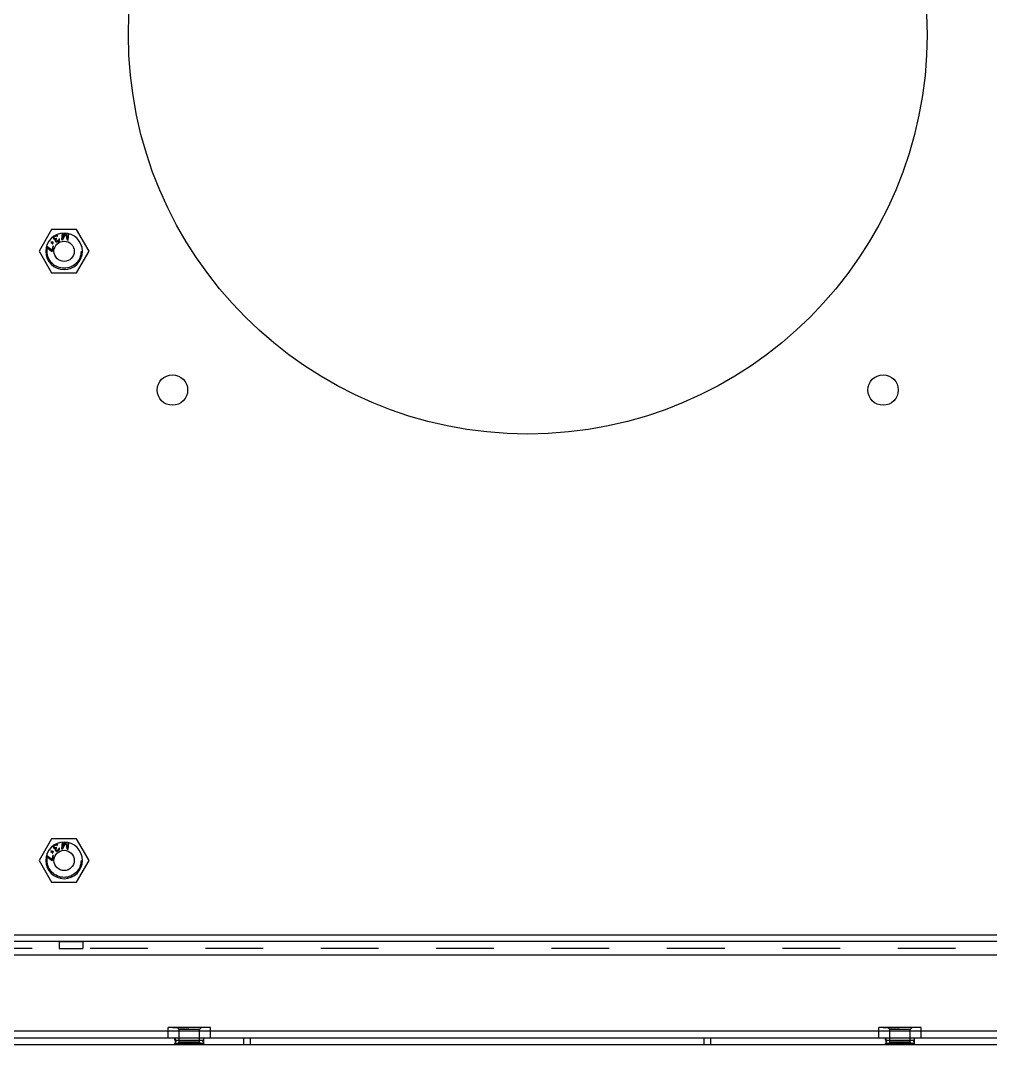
# Model space of a CAD drawing. Header units: millimetres. Extents: x 0 to 8948, y -1340 to 1100.
# Drawn here: x 2817 to 2960.3, y 455.7 to 607.1 of the extents above; entities that cross this region are included whole.
import ezdxf

# ---------------------------------------------------------------- set-up
doc = ezdxf.new("R2010")
doc.units = ezdxf.units.MM
doc.header["$LTSCALE"] = 85.25
doc.linetypes.add('HIDDEN', pattern=[0.2, 0.1, -0.1])
doc.layers.get('0').update_dxf_attribs({"linetype": 'CONTINUOUS'})
doc.layers.add('02___PRT_ALL_AXES', color=7, linetype='CONTINUOUS')
doc.layers.add('DEFAULT_2', color=8, linetype='HIDDEN')

msp = doc.modelspace()

# ---------------------------------------------------------------- linework, layer by layer
at = {"color": 7, "linetype": 'Continuous'}
for p, q in [((2821.809, 575.01), (2821.806, 574.933)), ((2821.84, 575.078), (2821.809, 575.01)), ((2821.89, 575.158), (2821.84, 575.078)), ((2821.946, 575.215), (2821.89, 575.158)), ((2821.906, 574.969), (2821.92, 575.027)), ((2821.91, 574.922), (2821.906, 574.969)), ((2821.92, 575.027), (2821.945, 575.067)), ((2821.945, 575.067), (2822.023, 575.138)), ((2822.023, 575.138), (2822.13, 575.203)), ((2822.176, 575.329), (2822.099, 575.306)), ((2822.13, 575.203), (2822.23, 575.238)), ((2822.269, 575.336), (2822.176, 575.329)), ((2822.23, 575.238), (2822.277, 575.242)), ((2822.344, 575.332), (2822.269, 575.336)), ((2822.277, 575.242), (2822.335, 575.227)), ((2822.335, 575.227), (2822.375, 575.201)), ((2822.413, 575.298), (2822.344, 575.332)), ((2822.375, 575.201), (2822.464, 575.255)), ((2822.464, 575.255), (2822.413, 575.298)), ((2823.104, 575.63), (2823.036, 574.679)), ((2823.522, 575.646), (2823.176, 574.883)), ((2823.23, 575.642), (2823.176, 574.883)), ((2823.223, 574.666), (2823.598, 575.535)), ((2823.598, 575.535), (2823.846, 574.621)), ((2823.924, 574.829), (2823.689, 575.634)), ((2823.978, 575.588), (2823.924, 574.829)), ((2824.033, 574.608), (2824.101, 575.559)), ((2820.788, 573.579), (2821.569, 572.977)), ((2821.596, 573.099), (2820.819, 573.698)), ((2821.587, 574.231), (2821.44, 574.207)), ((2821.44, 574.207), (2821.446, 574.178)), ((2821.446, 574.178), (2821.622, 574.207)), ((2821.489, 574.351), (2821.465, 574.317)), ((2821.465, 574.317), (2821.587, 574.231)), ((2821.611, 574.265), (2821.489, 574.351)), ((2821.613, 574.416), (2821.584, 574.412)), ((2821.584, 574.412), (2821.611, 574.265)), ((2821.733, 573.709), (2821.596, 573.099)), ((2821.646, 574.241), (2821.613, 574.416)), ((2821.622, 574.207), (2821.655, 574.031)), ((2821.822, 574.27), (2821.646, 574.241)), ((2821.655, 574.031), (2821.684, 574.036)), ((2821.684, 574.036), (2821.657, 574.182)), ((2821.657, 574.182), (2821.779, 574.097)), ((2821.672, 572.954), (2821.836, 573.686)), ((2821.681, 574.216), (2821.827, 574.241)), ((2821.803, 574.131), (2821.681, 574.216)), ((2821.836, 573.686), (2821.733, 573.709)), ((2821.779, 574.097), (2821.803, 574.131)), ((2821.806, 574.933), (2821.821, 574.868)), ((2821.821, 574.868), (2821.865, 574.795)), ((2821.827, 574.241), (2821.822, 574.27)), ((2821.865, 574.795), (2821.927, 574.733)), ((2821.954, 574.849), (2821.91, 574.922)), ((2821.927, 574.733), (2821.995, 574.7)), ((2822.034, 574.797), (2821.954, 574.849)), ((2821.995, 574.7), (2822.106, 574.717)), ((2822.109, 574.793), (2822.034, 574.797)), ((2822.068, 574.619), (2822.065, 574.543)), ((2822.065, 574.543), (2822.091, 574.459)), ((2822.106, 574.717), (2822.068, 574.619)), ((2822.091, 574.459), (2822.113, 574.423)), ((2822.227, 574.839), (2822.109, 574.793)), ((2822.113, 574.423), (2822.175, 574.361)), ((2822.172, 574.607), (2822.186, 574.665)), ((2822.18, 574.513), (2822.172, 574.607)), ((2822.175, 574.361), (2822.29, 574.331)), ((2822.202, 574.477), (2822.18, 574.513)), ((2822.186, 574.665), (2822.271, 574.766)), ((2822.271, 574.443), (2822.202, 574.477)), ((2822.299, 574.882), (2822.227, 574.839)), ((2822.271, 574.766), (2822.343, 574.809)), ((2822.346, 574.439), (2822.271, 574.443)), ((2822.29, 574.331), (2822.383, 574.337)), ((2822.343, 574.809), (2822.299, 574.882)), ((2822.447, 574.475), (2822.346, 574.439)), ((2822.383, 574.337), (2822.519, 574.394)), ((2822.518, 574.517), (2822.447, 574.475)), ((2822.596, 574.589), (2822.518, 574.517)), ((2822.519, 574.394), (2822.555, 574.416)), ((2822.555, 574.416), (2822.669, 574.509)), ((2822.628, 574.658), (2822.596, 574.589)), ((2822.631, 574.734), (2822.628, 574.658)), ((2822.72, 574.788), (2822.631, 574.734)), ((2822.669, 574.509), (2822.718, 574.588)), ((2822.718, 574.588), (2822.746, 574.704)), ((2822.746, 574.704), (2822.72, 574.788)), ((2823.036, 574.679), (2823.223, 574.666)), ((2823.846, 574.621), (2824.033, 574.608)), ((2821.569, 572.977), (2821.672, 572.954)), ((2821.587, 484.231), (2821.44, 484.207)), ((2821.44, 484.207), (2821.446, 484.178)), ((2821.446, 484.178), (2821.622, 484.207)), ((2821.489, 484.351), (2821.465, 484.317)), ((2821.465, 484.317), (2821.587, 484.231)), ((2821.611, 484.265), (2821.489, 484.351)), ((2821.613, 484.416), (2821.584, 484.412)), ((2821.584, 484.412), (2821.611, 484.265)), ((2821.646, 484.241), (2821.613, 484.416)), ((2821.622, 484.207), (2821.655, 484.031)), ((2821.822, 484.27), (2821.646, 484.241)), ((2821.657, 484.182), (2821.779, 484.097)), ((2821.684, 484.036), (2821.657, 484.182)), ((2821.681, 484.216), (2821.827, 484.241)), ((2821.803, 484.131), (2821.681, 484.216)), ((2821.809, 485.01), (2821.806, 484.933)), ((2821.806, 484.933), (2821.821, 484.868)), ((2821.84, 485.078), (2821.809, 485.01)), ((2821.821, 484.868), (2821.865, 484.795)), ((2821.827, 484.241), (2821.822, 484.27)), ((2821.89, 485.158), (2821.84, 485.078)), ((2821.865, 484.795), (2821.927, 484.733)), ((2821.946, 485.215), (2821.89, 485.158)), ((2821.906, 484.969), (2821.92, 485.027)), ((2821.91, 484.922), (2821.906, 484.969)), ((2821.954, 484.849), (2821.91, 484.922)), ((2821.92, 485.027), (2821.945, 485.067)), ((2821.927, 484.733), (2821.995, 484.7)), ((2821.945, 485.067), (2822.023, 485.138)), ((2822.034, 484.797), (2821.954, 484.849)), ((2821.995, 484.7), (2822.106, 484.717)), ((2822.023, 485.138), (2822.13, 485.203)), ((2822.109, 484.793), (2822.034, 484.797)), ((2822.068, 484.619), (2822.065, 484.543)), ((2822.065, 484.543), (2822.091, 484.459)), ((2822.106, 484.717), (2822.068, 484.619)), ((2822.091, 484.459), (2822.113, 484.423)), ((2822.176, 485.329), (2822.099, 485.306)), ((2822.227, 484.839), (2822.109, 484.793)), ((2822.113, 484.423), (2822.175, 484.361)), ((2822.13, 485.203), (2822.23, 485.238)), ((2822.172, 484.607), (2822.186, 484.665)), ((2822.18, 484.513), (2822.172, 484.607)), ((2822.175, 484.361), (2822.29, 484.331)), ((2822.269, 485.336), (2822.176, 485.329)), ((2822.202, 484.477), (2822.18, 484.513)), ((2822.186, 484.665), (2822.271, 484.766)), ((2822.271, 484.443), (2822.202, 484.477)), ((2822.299, 484.882), (2822.227, 484.839)), ((2822.23, 485.238), (2822.277, 485.242)), ((2822.344, 485.332), (2822.269, 485.336)), ((2822.271, 484.766), (2822.343, 484.809)), ((2822.346, 484.439), (2822.271, 484.443)), ((2822.277, 485.242), (2822.335, 485.227)), ((2822.29, 484.331), (2822.383, 484.337)), ((2822.343, 484.809), (2822.299, 484.882)), ((2822.335, 485.227), (2822.375, 485.201)), ((2822.413, 485.298), (2822.344, 485.332)), ((2822.447, 484.475), (2822.346, 484.439)), ((2822.375, 485.201), (2822.464, 485.255)), ((2822.383, 484.337), (2822.519, 484.394)), ((2822.464, 485.255), (2822.413, 485.298)), ((2822.518, 484.517), (2822.447, 484.475)), ((2822.596, 484.589), (2822.518, 484.517)), ((2822.519, 484.394), (2822.555, 484.416)), ((2822.555, 484.416), (2822.669, 484.509)), ((2822.628, 484.658), (2822.596, 484.589)), ((2822.631, 484.734), (2822.628, 484.658)), ((2822.72, 484.788), (2822.631, 484.734)), ((2822.669, 484.509), (2822.718, 484.588)), ((2822.718, 484.588), (2822.746, 484.704)), ((2822.746, 484.704), (2822.72, 484.788)), ((2823.104, 485.63), (2823.036, 484.679)), ((2823.036, 484.679), (2823.223, 484.666)), ((2823.522, 485.646), (2823.176, 484.883)), ((2823.23, 485.642), (2823.176, 484.883)), ((2823.223, 484.666), (2823.598, 485.535)), ((2823.598, 485.535), (2823.846, 484.621)), ((2823.924, 484.829), (2823.689, 485.634)), ((2823.846, 484.621), (2824.033, 484.608)), ((2823.978, 485.588), (2823.924, 484.829)), ((2824.033, 484.608), (2824.101, 485.559)), ((2820.788, 483.579), (2821.569, 482.977)), ((2821.596, 483.099), (2820.819, 483.698)), ((2821.569, 482.977), (2821.672, 482.954)), ((2821.733, 483.709), (2821.596, 483.099)), ((2821.655, 484.031), (2821.684, 484.036)), ((2821.672, 482.954), (2821.836, 483.686)), ((2821.836, 483.686), (2821.733, 483.709)), ((2821.779, 484.097), (2821.803, 484.131)), ((3057.413, 470.948), (2739.413, 470.948)), ((2742.413, 471.948), (3056.413, 471.948)), ((3057.413, 468.948), (2741.413, 468.948)), ((2755.063, 457.748), (2838.763, 457.748)), ((2845.063, 458.248), (2838.763, 458.248)), ((2838.763, 456.748), (2838.763, 458.248)), ((2845.063, 456.748), (2845.063, 458.248)), ((2845.063, 457.748), (2943.763, 457.748)), ((2950.063, 458.248), (2943.763, 458.248)), ((2943.763, 456.748), (2943.763, 458.248)), ((2950.063, 456.748), (2950.063, 458.248)), ((2950.063, 457.748), (3043.763, 457.748)), ((2741.413, 456.748), (3057.413, 456.748)), ((2849.913, 456.748), (2849.913, 455.748)), ((2850.913, 456.748), (2850.913, 455.748)), ((2917.913, 456.748), (2917.913, 455.748)), ((2918.913, 456.748), (2918.913, 455.748))]:
    msp.add_line(p, q, dxfattribs=at)
at = {"color": 3, "linetype": 'Continuous'}
msp.add_line((2741.413, 455.748), (3057.413, 455.748), dxfattribs=at)
at = {"color": 7, "linetype": 'Continuous'}
for centre in [(2823.413, 572.948), (2823.413, 482.948)]:
    msp.add_arc(centre, 2.7, 0, 180, dxfattribs=at)
at = {"layer": '02___PRT_ALL_AXES', "color": 8, "linetype": 'HIDDEN'}
for p, q in [((2822.663, 470.948), (2826.163, 470.948)), ((2822.663, 470.948), (2822.663, 469.948)), ((2826.163, 470.948), (2826.163, 469.948)), ((2822.663, 469.948), (2826.163, 469.948)), ((2839.813, 456.748), (2844.013, 456.748)), ((2839.813, 456.748), (2839.813, 455.748)), ((2839.813, 455.748), (2844.013, 455.748)), ((2844.013, 456.748), (2844.013, 455.748)), ((2944.813, 456.748), (2949.013, 456.748)), ((2944.813, 456.748), (2944.813, 455.748)), ((2944.813, 455.748), (2949.013, 455.748)), ((2949.013, 456.748), (2949.013, 455.748))]:
    msp.add_line(p, q, dxfattribs=at)
at = {"layer": '02___PRT_ALL_AXES', "color": 7, "linetype": 'Continuous'}
for centre, radius in [((2891.913, 604.948), 59), ((2823.413, 572.948), 1.5), ((2839.413, 552.448), 2.25), ((2944.413, 552.448), 2.25), ((2823.413, 482.948), 1.5)]:
    msp.add_circle(centre, radius, dxfattribs=at)
for centre in [(2823.413, 572.948), (2823.413, 482.948)]:
    msp.add_arc(centre, 2.7, 180, 0, dxfattribs=at)
at = {"layer": 'DEFAULT_2', "color": 8, "linetype": 'HIDDEN'}
for p, q in [((2821.566, 576.148), (2819.718, 572.948)), ((2825.261, 576.148), (2821.566, 576.148)), ((2827.108, 572.948), (2825.261, 576.148)), ((2819.718, 572.948), (2821.566, 569.748)), ((2825.261, 569.748), (2827.108, 572.948)), ((2821.566, 569.748), (2825.261, 569.748)), ((2821.566, 486.148), (2819.718, 482.948)), ((2825.261, 486.148), (2821.566, 486.148)), ((2827.108, 482.948), (2825.261, 486.148)), ((2819.718, 482.948), (2821.566, 479.748)), ((2825.261, 479.748), (2827.108, 482.948)), ((2821.566, 479.748), (2825.261, 479.748)), ((3057.413, 469.948), (2741.413, 469.948)), ((2838.763, 457.748), (2845.063, 457.748)), ((2839.438, 458.228), (2839.438, 458.248)), ((2841.329, 458.228), (2839.438, 458.228)), ((2839.451, 458.228), (2839.451, 458.248)), ((2839.474, 458.248), (2839.474, 458.228)), ((2839.481, 458.228), (2839.481, 458.248)), ((2839.519, 458.248), (2839.519, 458.228)), ((2839.52, 458.228), (2839.52, 458.248)), ((2839.521, 458.248), (2839.521, 458.228)), ((2839.522, 458.228), (2839.522, 458.248)), ((2839.533, 458.228), (2839.533, 458.248)), ((2839.543, 458.248), (2839.543, 458.228)), ((2839.766, 458.228), (2839.766, 458.248)), ((2839.799, 458.228), (2839.799, 458.248)), ((2839.88, 458.228), (2839.88, 458.248)), ((2839.913, 458.228), (2839.913, 458.248)), ((2839.922, 458.248), (2839.922, 458.228)), ((2839.934, 458.228), (2839.934, 458.248)), ((2839.954, 458.248), (2839.954, 458.228)), ((2839.955, 458.228), (2839.955, 458.248)), ((2839.957, 458.228), (2839.957, 458.248)), ((2839.984, 458.228), (2839.984, 458.248)), ((2839.985, 458.228), (2839.985, 458.248)), ((2839.991, 458.228), (2839.991, 458.248)), ((2840.002, 458.228), (2840.002, 458.248)), ((2840.013, 458.248), (2840.013, 458.228)), ((2840.014, 458.228), (2840.014, 458.248)), ((2840.059, 458.228), (2840.059, 458.248)), ((2840.071, 458.228), (2840.071, 458.248)), ((2840.101, 458.228), (2840.101, 458.248)), ((2840.105, 458.228), (2840.105, 458.248)), ((2840.107, 458.228), (2840.107, 458.248)), ((2840.413, 457.948), (2840.113, 458.248)), ((2840.114, 458.228), (2840.114, 458.248)), ((2840.181, 458.228), (2840.181, 458.248)), ((2840.199, 458.248), (2840.199, 458.228)), ((2840.201, 458.228), (2840.201, 458.248)), ((2840.203, 458.228), (2840.203, 458.248)), ((2840.204, 458.248), (2840.204, 458.228)), ((2840.218, 458.248), (2840.218, 458.228)), ((2840.221, 458.228), (2840.221, 458.248)), ((2840.224, 458.228), (2840.224, 458.248)), ((2840.237, 458.228), (2840.237, 458.248)), ((2840.238, 458.228), (2840.238, 458.248)), ((2840.246, 458.228), (2840.246, 458.248)), ((2840.247, 458.228), (2840.247, 458.248)), ((2840.308, 458.228), (2840.308, 458.248)), ((2840.309, 458.228), (2840.309, 458.248)), ((2840.32, 458.248), (2840.32, 458.228)), ((2840.345, 458.228), (2840.345, 458.248)), ((2840.351, 458.228), (2840.351, 458.248)), ((2840.367, 458.228), (2840.367, 458.248)), ((2840.369, 458.228), (2840.369, 458.248)), ((2840.382, 458.248), (2840.382, 458.228)), ((2840.387, 458.228), (2840.387, 458.248)), ((2840.396, 458.228), (2840.396, 458.248)), ((2840.397, 458.228), (2840.397, 458.248)), ((2840.4, 458.228), (2840.4, 458.248)), ((2840.412, 458.228), (2840.412, 458.248)), ((2843.413, 457.948), (2840.413, 457.948)), ((2840.413, 456.078), (2840.413, 457.948)), ((2840.426, 458.248), (2840.426, 458.228)), ((2840.427, 458.228), (2840.427, 458.248)), ((2840.428, 458.228), (2840.428, 458.248)), ((2840.461, 458.248), (2840.461, 458.228)), ((2840.469, 458.228), (2840.469, 458.248)), ((2840.528, 458.228), (2840.528, 458.248)), ((2840.535, 458.248), (2840.535, 458.228)), ((2840.559, 458.228), (2840.559, 458.248)), ((2840.57, 458.228), (2840.57, 458.248)), ((2840.582, 458.248), (2840.582, 458.228)), ((2840.593, 458.228), (2840.593, 458.248)), ((2840.594, 458.228), (2840.594, 458.248)), ((2840.604, 458.228), (2840.604, 458.248)), ((2840.606, 458.228), (2840.606, 458.248)), ((2840.645, 458.228), (2840.645, 458.248)), ((2840.674, 458.228), (2840.674, 458.248)), ((2840.681, 458.228), (2840.681, 458.248)), ((2840.682, 458.228), (2840.682, 458.248)), ((2840.758, 458.248), (2840.758, 458.228)), ((2840.776, 458.228), (2840.776, 458.248)), ((2840.804, 458.228), (2840.804, 458.248)), ((2840.817, 458.248), (2840.817, 458.228)), ((2840.827, 458.248), (2840.827, 458.228)), ((2840.845, 458.228), (2840.845, 458.248)), ((2840.875, 458.248), (2840.875, 458.228)), ((2840.883, 458.228), (2840.883, 458.248)), ((2841.012, 458.248), (2841.012, 458.228)), ((2841.047, 458.228), (2841.047, 458.248)), ((2841.075, 458.228), (2841.075, 458.248)), ((2841.082, 458.228), (2841.082, 458.248)), ((2841.111, 458.228), (2841.111, 458.248)), ((2841.123, 458.228), (2841.123, 458.248)), ((2841.151, 458.228), (2841.151, 458.248)), ((2841.158, 458.228), (2841.158, 458.248)), ((2841.317, 458.228), (2841.317, 458.248)), ((2841.329, 458.228), (2841.329, 458.248)), ((2841.469, 458.248), (2841.469, 458.228)), ((2841.85, 458.228), (2841.469, 458.228)), ((2841.47, 458.228), (2841.47, 458.248)), ((2841.51, 458.228), (2841.51, 458.248)), ((2841.52, 458.228), (2841.52, 458.248)), ((2841.521, 458.248), (2841.521, 458.228)), ((2841.521, 458.228), (2841.521, 458.248)), ((2841.543, 458.228), (2841.543, 458.248)), ((2841.55, 458.228), (2841.55, 458.248)), ((2841.55, 458.248), (2841.55, 458.228)), ((2841.555, 458.228), (2841.555, 458.248)), ((2841.558, 458.228), (2841.558, 458.248)), ((2841.636, 458.228), (2841.636, 458.248)), ((2841.652, 458.228), (2841.652, 458.248)), ((2841.652, 458.228), (2841.652, 458.248)), ((2841.662, 458.228), (2841.662, 458.248)), ((2841.686, 458.228), (2841.686, 458.248)), ((2841.698, 458.228), (2841.698, 458.248)), ((2841.743, 458.228), (2841.743, 458.248)), ((2841.77, 458.228), (2841.77, 458.248)), ((2841.777, 458.228), (2841.777, 458.248)), ((2841.802, 458.228), (2841.802, 458.248)), ((2841.803, 458.228), (2841.803, 458.248)), ((2841.809, 458.228), (2841.809, 458.248)), ((2841.811, 458.228), (2841.811, 458.248)), ((2841.817, 458.248), (2841.817, 458.228)), ((2841.822, 458.228), (2841.822, 458.248)), ((2841.849, 458.228), (2841.849, 458.248)), ((2841.85, 458.228), (2841.85, 458.248)), ((2843.413, 457.948), (2843.713, 458.248)), ((2843.413, 456.078), (2843.413, 457.948)), ((2943.763, 457.748), (2950.063, 457.748)), ((2944.438, 458.228), (2944.438, 458.248)), ((2946.329, 458.228), (2944.438, 458.228)), ((2944.451, 458.228), (2944.451, 458.248)), ((2944.474, 458.248), (2944.474, 458.228)), ((2944.481, 458.228), (2944.481, 458.248)), ((2944.519, 458.248), (2944.519, 458.228)), ((2944.52, 458.228), (2944.52, 458.248)), ((2944.521, 458.248), (2944.521, 458.228)), ((2944.522, 458.228), (2944.522, 458.248)), ((2944.533, 458.228), (2944.533, 458.248)), ((2944.543, 458.248), (2944.543, 458.228)), ((2944.766, 458.228), (2944.766, 458.248)), ((2944.799, 458.228), (2944.799, 458.248)), ((2944.88, 458.228), (2944.88, 458.248)), ((2944.913, 458.228), (2944.913, 458.248)), ((2944.922, 458.248), (2944.922, 458.228)), ((2944.934, 458.228), (2944.934, 458.248)), ((2944.954, 458.248), (2944.954, 458.228)), ((2944.955, 458.228), (2944.955, 458.248)), ((2944.957, 458.228), (2944.957, 458.248)), ((2944.984, 458.228), (2944.984, 458.248)), ((2944.985, 458.228), (2944.985, 458.248)), ((2944.991, 458.228), (2944.991, 458.248)), ((2945.002, 458.228), (2945.002, 458.248)), ((2945.013, 458.248), (2945.013, 458.228)), ((2945.014, 458.228), (2945.014, 458.248)), ((2945.059, 458.228), (2945.059, 458.248)), ((2945.071, 458.228), (2945.071, 458.248)), ((2945.101, 458.228), (2945.101, 458.248)), ((2945.105, 458.228), (2945.105, 458.248)), ((2945.107, 458.228), (2945.107, 458.248)), ((2945.413, 457.948), (2945.113, 458.248)), ((2945.114, 458.228), (2945.114, 458.248)), ((2945.181, 458.228), (2945.181, 458.248)), ((2945.199, 458.248), (2945.199, 458.228)), ((2945.201, 458.228), (2945.201, 458.248)), ((2945.203, 458.228), (2945.203, 458.248)), ((2945.204, 458.248), (2945.204, 458.228)), ((2945.218, 458.248), (2945.218, 458.228)), ((2945.221, 458.228), (2945.221, 458.248)), ((2945.224, 458.228), (2945.224, 458.248)), ((2945.237, 458.228), (2945.237, 458.248)), ((2945.238, 458.228), (2945.238, 458.248)), ((2945.246, 458.228), (2945.246, 458.248)), ((2945.247, 458.228), (2945.247, 458.248)), ((2945.308, 458.228), (2945.308, 458.248)), ((2945.309, 458.228), (2945.309, 458.248)), ((2945.32, 458.248), (2945.32, 458.228)), ((2945.345, 458.228), (2945.345, 458.248)), ((2945.351, 458.228), (2945.351, 458.248)), ((2945.367, 458.228), (2945.367, 458.248)), ((2945.369, 458.228), (2945.369, 458.248)), ((2945.382, 458.248), (2945.382, 458.228)), ((2945.387, 458.228), (2945.387, 458.248)), ((2945.396, 458.228), (2945.396, 458.248)), ((2945.397, 458.228), (2945.397, 458.248)), ((2945.4, 458.228), (2945.4, 458.248)), ((2945.412, 458.228), (2945.412, 458.248)), ((2948.413, 457.948), (2945.413, 457.948)), ((2945.413, 456.078), (2945.413, 457.948)), ((2945.426, 458.248), (2945.426, 458.228)), ((2945.427, 458.228), (2945.427, 458.248)), ((2945.428, 458.228), (2945.428, 458.248)), ((2945.461, 458.248), (2945.461, 458.228)), ((2945.469, 458.228), (2945.469, 458.248)), ((2945.528, 458.228), (2945.528, 458.248)), ((2945.535, 458.248), (2945.535, 458.228)), ((2945.559, 458.228), (2945.559, 458.248)), ((2945.57, 458.228), (2945.57, 458.248)), ((2945.582, 458.248), (2945.582, 458.228)), ((2945.593, 458.228), (2945.593, 458.248)), ((2945.594, 458.228), (2945.594, 458.248)), ((2945.604, 458.228), (2945.604, 458.248)), ((2945.606, 458.228), (2945.606, 458.248)), ((2945.645, 458.228), (2945.645, 458.248)), ((2945.674, 458.228), (2945.674, 458.248)), ((2945.681, 458.228), (2945.681, 458.248)), ((2945.682, 458.228), (2945.682, 458.248)), ((2945.758, 458.248), (2945.758, 458.228)), ((2945.776, 458.228), (2945.776, 458.248)), ((2945.804, 458.228), (2945.804, 458.248)), ((2945.817, 458.248), (2945.817, 458.228)), ((2945.827, 458.248), (2945.827, 458.228)), ((2945.845, 458.228), (2945.845, 458.248)), ((2945.875, 458.248), (2945.875, 458.228)), ((2945.883, 458.228), (2945.883, 458.248)), ((2946.012, 458.248), (2946.012, 458.228)), ((2946.047, 458.228), (2946.047, 458.248)), ((2946.075, 458.228), (2946.075, 458.248)), ((2946.082, 458.228), (2946.082, 458.248)), ((2946.111, 458.228), (2946.111, 458.248)), ((2946.123, 458.228), (2946.123, 458.248)), ((2946.151, 458.228), (2946.151, 458.248)), ((2946.158, 458.228), (2946.158, 458.248)), ((2946.317, 458.228), (2946.317, 458.248)), ((2946.329, 458.228), (2946.329, 458.248)), ((2946.469, 458.248), (2946.469, 458.228)), ((2946.85, 458.228), (2946.469, 458.228)), ((2946.47, 458.228), (2946.47, 458.248)), ((2946.51, 458.228), (2946.51, 458.248)), ((2946.52, 458.228), (2946.52, 458.248)), ((2946.521, 458.248), (2946.521, 458.228)), ((2946.521, 458.228), (2946.521, 458.248)), ((2946.543, 458.228), (2946.543, 458.248)), ((2946.55, 458.228), (2946.55, 458.248)), ((2946.55, 458.248), (2946.55, 458.228)), ((2946.555, 458.228), (2946.555, 458.248)), ((2946.558, 458.228), (2946.558, 458.248)), ((2946.636, 458.228), (2946.636, 458.248)), ((2946.652, 458.228), (2946.652, 458.248)), ((2946.652, 458.228), (2946.652, 458.248)), ((2946.662, 458.228), (2946.662, 458.248)), ((2946.686, 458.228), (2946.686, 458.248)), ((2946.698, 458.228), (2946.698, 458.248)), ((2946.743, 458.228), (2946.743, 458.248)), ((2946.77, 458.228), (2946.77, 458.248)), ((2946.777, 458.228), (2946.777, 458.248)), ((2946.802, 458.228), (2946.802, 458.248)), ((2946.803, 458.228), (2946.803, 458.248)), ((2946.809, 458.228), (2946.809, 458.248)), ((2946.811, 458.228), (2946.811, 458.248)), ((2946.817, 458.248), (2946.817, 458.228)), ((2946.822, 458.228), (2946.822, 458.248)), ((2946.849, 458.228), (2946.849, 458.248)), ((2946.85, 458.228), (2946.85, 458.248)), ((2948.413, 457.948), (2948.713, 458.248)), ((2948.413, 456.078), (2948.413, 457.948)), ((2839.788, 456.368), (2839.788, 456.748)), ((2839.788, 456.368), (2844.038, 456.368)), ((2840.013, 456.368), (2839.788, 455.878)), ((2844.038, 455.878), (2839.788, 455.878)), ((2839.788, 455.778), (2839.788, 455.878)), ((2839.788, 455.778), (2844.038, 455.778)), ((2840.413, 456.078), (2840.113, 455.778)), ((2843.413, 456.078), (2840.413, 456.078)), ((2843.413, 456.078), (2843.713, 455.778)), ((2843.813, 456.368), (2844.038, 455.878)), ((2844.038, 456.368), (2844.038, 456.748)), ((2844.038, 455.778), (2844.038, 455.878)), ((2944.788, 456.368), (2944.788, 456.748)), ((2944.788, 456.368), (2949.038, 456.368)), ((2945.013, 456.368), (2944.788, 455.878)), ((2949.038, 455.878), (2944.788, 455.878)), ((2944.788, 455.778), (2944.788, 455.878)), ((2944.788, 455.778), (2949.038, 455.778)), ((2945.413, 456.078), (2945.113, 455.778)), ((2948.413, 456.078), (2945.413, 456.078)), ((2948.413, 456.078), (2948.713, 455.778)), ((2948.813, 456.368), (2949.038, 455.878)), ((2949.038, 456.368), (2949.038, 456.748)), ((2949.038, 455.778), (2949.038, 455.878))]:
    msp.add_line(p, q, dxfattribs=at)
for centre in [(2823.413, 572.948), (2823.413, 482.948)]:
    msp.add_circle(centre, 2.5, dxfattribs=at)

doc.saveas('drawing.dxf')
